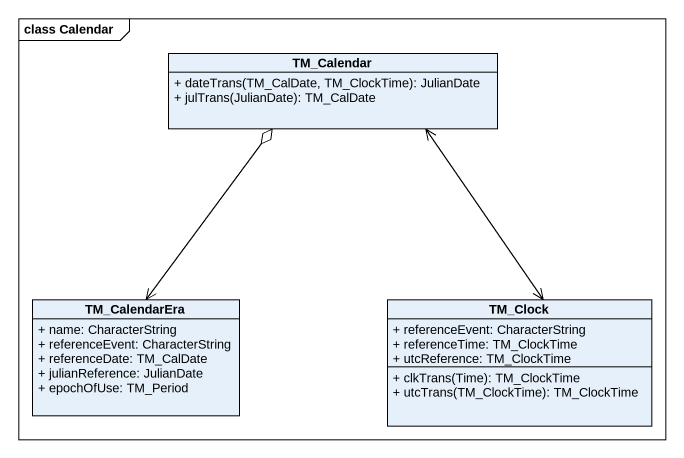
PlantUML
@startuml
mainframe class Calendar
hide circle
hide empty members
skinparam classAttributeIconSize 0
class TM_Calendar {
  + dateTrans(TM_CalDate, TM_ClockTime): JulianDate
  + julTrans(JulianDate): TM_CalDate
}
class TM_CalendarEra {
  + name: CharacterString
  + referenceEvent: CharacterString
  + referenceDate: TM_CalDate
  + julianReference: JulianDate
  + epochOfUse: TM_Period
}
class TM_Clock {
  + referenceEvent: CharacterString
  + referenceTime: TM_ClockTime
  + utcReference: TM_ClockTime
  + clkTrans(Time): TM_ClockTime
  + utcTrans(TM_ClockTime): TM_ClockTime
}
TM_CalendarEra <-up-o TM_Calendar
TM_Clock <-up-> TM_Calendar
@enduml
